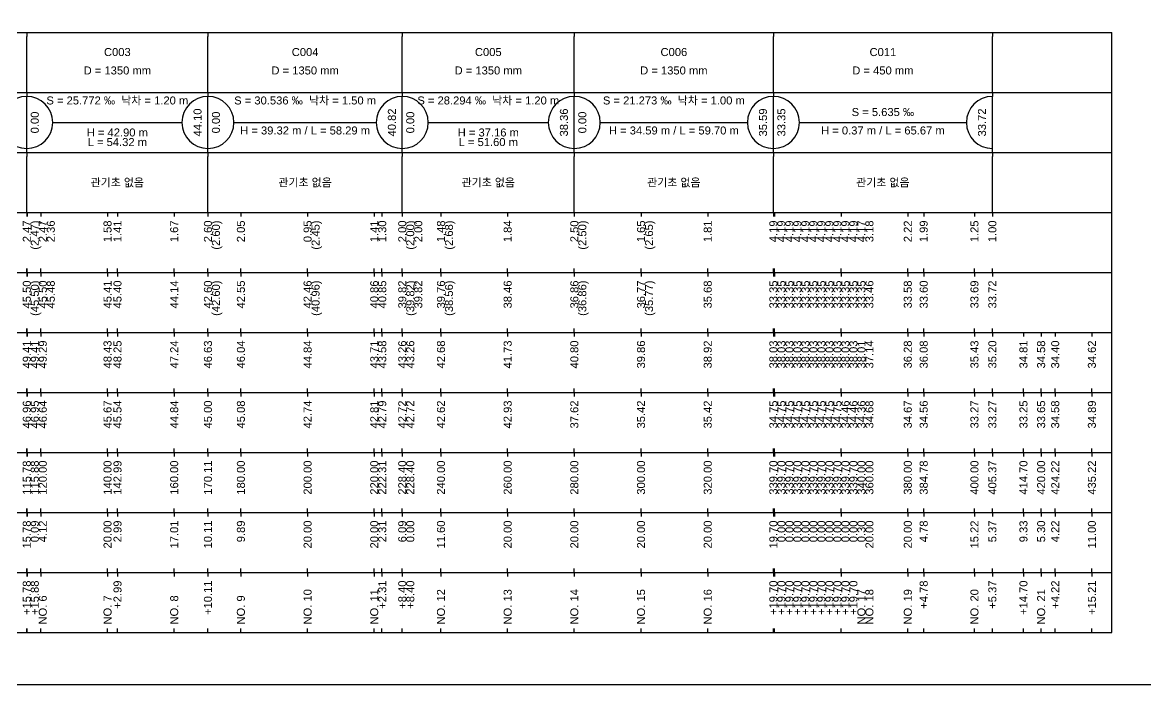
# Model space of a CAD drawing. Header units: millimetres. Extents: x -7351 to 135086, y 1419 to 5643.
# Drawn here: x 36290.8 to 36571.5, y 1419 to 1584.5 of the extents above; entities that cross this region are included whole.
import ezdxf
from ezdxf.enums import TextEntityAlignment as Align

# ---------------------------------------------------------------- set-up
doc = ezdxf.new("R2010")
doc.units = ezdxf.units.MM
for name, color, linetype in [('KZ_종단_도각', 7, 'Continuous'), ('KZ_종단_테이블문자', 7, 'Continuous'), ('KZ_종단_테이블선', 7, 'Continuous')]:
    doc.layers.add(name, color=color, linetype=linetype)
doc.styles.get("Standard").update_dxf_attribs({"font": 'arial.ttf'})

msp = doc.modelspace()

# ---------------------------------------------------------------- linework, layer by layer
at = {"layer": 'KZ_종단_도각'}
msp.add_lwpolyline([(36150.36, 1419.04), (36991.36, 1419.04), (36991.36, 2013.04), (36150.36, 2013.04)], close=True, dxfattribs=at)
at = {"layer": 'KZ_종단_테이블문자'}
for p, q in [((36291.84, 1582.04), (36291.84, 1581.04)), ((36291.84, 1582.04), (36291.84, 1581.04)), ((36291.84, 1568.04), (36291.84, 1581.04)), ((36291.84, 1568.04), (36291.84, 1581.04)), ((36337.12, 1582.04), (36337.12, 1581.04)), ((36337.12, 1582.04), (36337.12, 1581.04)), ((36337.12, 1568.04), (36337.12, 1581.04)), ((36337.12, 1568.04), (36337.12, 1581.04)), ((36385.69, 1582.04), (36385.69, 1581.04)), ((36385.69, 1582.04), (36385.69, 1581.04)), ((36385.69, 1568.04), (36385.69, 1581.04)), ((36385.69, 1568.04), (36385.69, 1581.04)), ((36428.69, 1582.04), (36428.69, 1581.04)), ((36428.69, 1582.04), (36428.69, 1581.04)), ((36428.69, 1568.04), (36428.69, 1581.04)), ((36428.69, 1568.04), (36428.69, 1581.04)), ((36478.44, 1582.04), (36478.44, 1581.04)), ((36478.44, 1582.04), (36478.44, 1581.04)), ((36478.44, 1568.04), (36478.44, 1581.04)), ((36478.44, 1568.04), (36478.44, 1581.04)), ((36533.17, 1582.04), (36533.17, 1581.04)), ((36533.17, 1568.04), (36533.17, 1581.04)), ((36291.84, 1567.04), (36291.84, 1568.04)), ((36291.84, 1567.04), (36291.84, 1568.04)), ((36291.84, 1567.04), (36291.84, 1566.04)), ((36291.84, 1567.04), (36291.84, 1566.04)), ((36337.12, 1567.04), (36337.12, 1568.04)), ((36337.12, 1567.04), (36337.12, 1568.04)), ((36337.12, 1567.04), (36337.12, 1566.04)), ((36337.12, 1567.04), (36337.12, 1566.04)), ((36385.69, 1567.04), (36385.69, 1568.04)), ((36385.69, 1567.04), (36385.69, 1568.04)), ((36385.69, 1567.04), (36385.69, 1566.04)), ((36385.69, 1567.04), (36385.69, 1566.04)), ((36428.69, 1567.04), (36428.69, 1568.04)), ((36428.69, 1567.04), (36428.69, 1568.04)), ((36428.69, 1567.04), (36428.69, 1566.04)), ((36428.69, 1567.04), (36428.69, 1566.04)), ((36478.44, 1567.04), (36478.44, 1568.04)), ((36478.44, 1567.04), (36478.44, 1568.04)), ((36478.44, 1567.04), (36478.44, 1566.04)), ((36478.44, 1567.04), (36478.44, 1566.04)), ((36533.17, 1567.04), (36533.17, 1568.04)), ((36533.17, 1567.04), (36533.17, 1566.04)), ((36291.84, 1553.04), (36291.84, 1566.04)), ((36291.84, 1553.04), (36291.84, 1566.04)), ((36337.12, 1553.04), (36337.12, 1566.04)), ((36337.12, 1553.04), (36337.12, 1566.04)), ((36385.69, 1553.04), (36385.69, 1566.04)), ((36385.69, 1553.04), (36385.69, 1566.04)), ((36428.69, 1553.04), (36428.69, 1566.04)), ((36428.69, 1553.04), (36428.69, 1566.04)), ((36478.44, 1553.04), (36478.44, 1566.04)), ((36478.44, 1553.04), (36478.44, 1566.04)), ((36533.17, 1553.04), (36533.17, 1566.04)), ((36298.26, 1559.54), (36330.7, 1559.54)), ((36343.53, 1559.54), (36379.28, 1559.54)), ((36392.11, 1559.54), (36422.28, 1559.54)), ((36435.11, 1559.54), (36472.03, 1559.54)), ((36484.86, 1559.54), (36526.75, 1559.54)), ((36291.84, 1552.04), (36291.84, 1553.04)), ((36291.84, 1552.04), (36291.84, 1553.04)), ((36337.12, 1552.04), (36337.12, 1553.04)), ((36337.12, 1552.04), (36337.12, 1553.04)), ((36385.69, 1552.04), (36385.69, 1553.04)), ((36385.69, 1552.04), (36385.69, 1553.04)), ((36428.69, 1552.04), (36428.69, 1553.04)), ((36428.69, 1552.04), (36428.69, 1553.04)), ((36478.44, 1552.04), (36478.44, 1553.04)), ((36478.44, 1552.04), (36478.44, 1553.04)), ((36533.17, 1552.04), (36533.17, 1553.04)), ((36291.84, 1552.04), (36291.84, 1551.04)), ((36291.84, 1552.04), (36291.84, 1551.04)), ((36291.84, 1538.04), (36291.84, 1551.04)), ((36291.84, 1538.04), (36291.84, 1551.04)), ((36337.12, 1552.04), (36337.12, 1551.04)), ((36337.12, 1552.04), (36337.12, 1551.04)), ((36337.12, 1538.04), (36337.12, 1551.04)), ((36337.12, 1538.04), (36337.12, 1551.04)), ((36385.69, 1552.04), (36385.69, 1551.04)), ((36385.69, 1552.04), (36385.69, 1551.04)), ((36385.69, 1538.04), (36385.69, 1551.04)), ((36385.69, 1538.04), (36385.69, 1551.04)), ((36428.69, 1552.04), (36428.69, 1551.04)), ((36428.69, 1552.04), (36428.69, 1551.04)), ((36428.69, 1538.04), (36428.69, 1551.04)), ((36428.69, 1538.04), (36428.69, 1551.04)), ((36478.44, 1552.04), (36478.44, 1551.04)), ((36478.44, 1552.04), (36478.44, 1551.04)), ((36478.44, 1538.04), (36478.44, 1551.04)), ((36478.44, 1538.04), (36478.44, 1551.04)), ((36533.17, 1552.04), (36533.17, 1551.04)), ((36533.17, 1538.04), (36533.17, 1551.04)), ((36291.84, 1537.04), (36291.84, 1538.04)), ((36291.84, 1537.04), (36291.84, 1538.04)), ((36337.12, 1537.04), (36337.12, 1538.04)), ((36337.12, 1537.04), (36337.12, 1538.04)), ((36385.69, 1537.04), (36385.69, 1538.04)), ((36385.69, 1537.04), (36385.69, 1538.04)), ((36428.69, 1537.04), (36428.69, 1538.04)), ((36428.69, 1537.04), (36428.69, 1538.04)), ((36478.44, 1537.04), (36478.44, 1538.04)), ((36478.44, 1537.04), (36478.44, 1538.04)), ((36533.17, 1537.04), (36533.17, 1538.04))]:
    msp.add_line(p, q, dxfattribs=at)
for centre, start, end in [((36291.84, 1559.54), 90, 270), ((36291.84, 1559.54), 270, 90), ((36337.12, 1559.54), 90, 270), ((36337.12, 1559.54), 270, 90), ((36385.69, 1559.54), 90, 270), ((36385.69, 1559.54), 270, 90), ((36428.69, 1559.54), 90, 270), ((36428.69, 1559.54), 270, 90), ((36478.44, 1559.54), 90, 270), ((36478.44, 1559.54), 270, 90), ((36533.17, 1559.54), 90, 270)]:
    msp.add_arc(centre, 6.5, start, end, dxfattribs=at)
at = {"layer": 'KZ_종단_테이블선'}
for p, q in [((36175.36, 1582.04), (36563.04, 1582.04)), ((36563.04, 1567.04), (36563.04, 1582.04)), ((36175.36, 1567.04), (36563.04, 1567.04)), ((36563.04, 1552.04), (36563.04, 1567.04)), ((36175.36, 1552.04), (36563.04, 1552.04)), ((36563.04, 1537.04), (36563.04, 1552.04)), ((36175.36, 1537.04), (36563.04, 1537.04)), ((36291.85, 1537.04), (36291.85, 1536.04)), ((36291.92, 1537.04), (36291.92, 1536.04)), ((36295.36, 1537.04), (36295.36, 1536.04)), ((36312.03, 1537.04), (36312.03, 1536.04)), ((36314.52, 1537.04), (36314.52, 1536.04)), ((36328.69, 1537.04), (36328.69, 1536.04)), ((36337.12, 1537.04), (36337.12, 1536.04)), ((36345.36, 1537.04), (36345.36, 1536.04)), ((36362.03, 1537.04), (36362.03, 1536.04)), ((36378.69, 1537.04), (36378.69, 1536.04)), ((36380.62, 1537.04), (36380.62, 1536.04)), ((36385.69, 1537.04), (36385.69, 1536.04)), ((36385.69, 1537.04), (36385.69, 1536.04)), ((36395.36, 1537.04), (36395.36, 1536.04)), ((36412.03, 1537.04), (36412.03, 1536.04)), ((36428.69, 1537.04), (36428.69, 1536.04)), ((36445.36, 1537.04), (36445.36, 1536.04)), ((36462.03, 1537.04), (36462.03, 1536.04)), ((36478.44, 1537.04), (36478.44, 1536.04)), ((36478.44, 1537.04), (36478.44, 1536.04)), ((36478.44, 1537.04), (36478.44, 1536.04)), ((36478.44, 1537.04), (36478.44, 1536.04)), ((36478.44, 1537.04), (36478.44, 1536.04)), ((36478.44, 1537.04), (36478.44, 1536.04)), ((36478.44, 1537.04), (36478.44, 1536.04)), ((36478.44, 1537.04), (36478.44, 1536.04)), ((36478.44, 1537.04), (36478.44, 1536.04)), ((36478.44, 1537.04), (36478.44, 1536.04)), ((36478.44, 1537.04), (36478.44, 1536.04)), ((36478.69, 1537.04), (36478.69, 1536.04)), ((36495.36, 1537.04), (36495.36, 1536.04)), ((36512.03, 1537.04), (36512.03, 1536.04)), ((36516.01, 1537.04), (36516.01, 1536.04)), ((36528.69, 1537.04), (36528.69, 1536.04)), ((36533.17, 1537.04), (36533.17, 1536.04)), ((36563.04, 1522.04), (36563.04, 1537.04)), ((36175.36, 1522.04), (36563.04, 1522.04)), ((36291.85, 1522.04), (36291.85, 1523.04)), ((36291.85, 1522.04), (36291.85, 1521.04)), ((36291.92, 1522.04), (36291.92, 1523.04)), ((36291.92, 1522.04), (36291.92, 1521.04)), ((36295.36, 1522.04), (36295.36, 1523.04)), ((36295.36, 1522.04), (36295.36, 1521.04)), ((36312.03, 1522.04), (36312.03, 1523.04)), ((36312.03, 1522.04), (36312.03, 1521.04)), ((36314.52, 1522.04), (36314.52, 1523.04)), ((36314.52, 1522.04), (36314.52, 1521.04)), ((36328.69, 1522.04), (36328.69, 1523.04)), ((36328.69, 1522.04), (36328.69, 1521.04)), ((36337.12, 1522.04), (36337.12, 1523.04)), ((36337.12, 1522.04), (36337.12, 1521.04)), ((36345.36, 1522.04), (36345.36, 1523.04)), ((36345.36, 1522.04), (36345.36, 1521.04)), ((36362.03, 1522.04), (36362.03, 1523.04)), ((36362.03, 1522.04), (36362.03, 1521.04)), ((36378.69, 1522.04), (36378.69, 1523.04)), ((36378.69, 1522.04), (36378.69, 1521.04)), ((36380.62, 1522.04), (36380.62, 1523.04)), ((36380.62, 1522.04), (36380.62, 1521.04)), ((36385.69, 1522.04), (36385.69, 1523.04)), ((36385.69, 1522.04), (36385.69, 1523.04)), ((36385.69, 1522.04), (36385.69, 1521.04)), ((36385.69, 1522.04), (36385.69, 1521.04)), ((36395.36, 1522.04), (36395.36, 1523.04)), ((36395.36, 1522.04), (36395.36, 1521.04)), ((36412.03, 1522.04), (36412.03, 1523.04)), ((36412.03, 1522.04), (36412.03, 1521.04)), ((36428.69, 1522.04), (36428.69, 1523.04)), ((36428.69, 1522.04), (36428.69, 1521.04)), ((36445.36, 1522.04), (36445.36, 1523.04)), ((36445.36, 1522.04), (36445.36, 1521.04)), ((36462.03, 1522.04), (36462.03, 1523.04)), ((36462.03, 1522.04), (36462.03, 1521.04)), ((36478.44, 1522.04), (36478.44, 1523.04)), ((36478.44, 1522.04), (36478.44, 1523.04)), ((36478.44, 1522.04), (36478.44, 1523.04)), ((36478.44, 1522.04), (36478.44, 1523.04)), ((36478.44, 1522.04), (36478.44, 1523.04)), ((36478.44, 1522.04), (36478.44, 1523.04)), ((36478.44, 1522.04), (36478.44, 1523.04)), ((36478.44, 1522.04), (36478.44, 1523.04)), ((36478.44, 1522.04), (36478.44, 1523.04)), ((36478.44, 1522.04), (36478.44, 1523.04)), ((36478.44, 1522.04), (36478.44, 1523.04)), ((36478.44, 1522.04), (36478.44, 1521.04)), ((36478.44, 1522.04), (36478.44, 1521.04)), ((36478.44, 1522.04), (36478.44, 1521.04)), ((36478.44, 1522.04), (36478.44, 1521.04)), ((36478.44, 1522.04), (36478.44, 1521.04)), ((36478.44, 1522.04), (36478.44, 1521.04)), ((36478.44, 1522.04), (36478.44, 1521.04)), ((36478.44, 1522.04), (36478.44, 1521.04)), ((36478.44, 1522.04), (36478.44, 1521.04)), ((36478.44, 1522.04), (36478.44, 1521.04)), ((36478.44, 1522.04), (36478.44, 1521.04)), ((36478.69, 1522.04), (36478.69, 1523.04)), ((36478.69, 1522.04), (36478.69, 1521.04)), ((36495.36, 1522.04), (36495.36, 1523.04)), ((36495.36, 1522.04), (36495.36, 1521.04)), ((36512.03, 1522.04), (36512.03, 1523.04)), ((36512.03, 1522.04), (36512.03, 1521.04)), ((36516.01, 1522.04), (36516.01, 1523.04)), ((36516.01, 1522.04), (36516.01, 1521.04)), ((36528.69, 1522.04), (36528.69, 1523.04)), ((36528.69, 1522.04), (36528.69, 1521.04)), ((36533.17, 1522.04), (36533.17, 1523.04)), ((36533.17, 1522.04), (36533.17, 1521.04)), ((36563.04, 1507.04), (36563.04, 1522.04)), ((36291.85, 1507.04), (36291.85, 1508.04)), ((36291.92, 1507.04), (36291.92, 1508.04)), ((36295.36, 1507.04), (36295.36, 1508.04)), ((36312.03, 1507.04), (36312.03, 1508.04)), ((36314.52, 1507.04), (36314.52, 1508.04)), ((36328.69, 1507.04), (36328.69, 1508.04)), ((36337.12, 1507.04), (36337.12, 1508.04)), ((36345.36, 1507.04), (36345.36, 1508.04)), ((36362.03, 1507.04), (36362.03, 1508.04)), ((36378.69, 1507.04), (36378.69, 1508.04)), ((36380.62, 1507.04), (36380.62, 1508.04)), ((36385.69, 1507.04), (36385.69, 1508.04)), ((36385.69, 1507.04), (36385.69, 1508.04)), ((36395.36, 1507.04), (36395.36, 1508.04)), ((36412.03, 1507.04), (36412.03, 1508.04)), ((36428.69, 1507.04), (36428.69, 1508.04)), ((36445.36, 1507.04), (36445.36, 1508.04)), ((36462.03, 1507.04), (36462.03, 1508.04)), ((36478.44, 1507.04), (36478.44, 1508.04)), ((36478.44, 1507.04), (36478.44, 1508.04)), ((36478.44, 1507.04), (36478.44, 1508.04)), ((36478.44, 1507.04), (36478.44, 1508.04)), ((36478.44, 1507.04), (36478.44, 1508.04)), ((36478.44, 1507.04), (36478.44, 1508.04)), ((36478.44, 1507.04), (36478.44, 1508.04)), ((36478.44, 1507.04), (36478.44, 1508.04)), ((36478.44, 1507.04), (36478.44, 1508.04)), ((36478.44, 1507.04), (36478.44, 1508.04)), ((36478.44, 1507.04), (36478.44, 1508.04)), ((36478.69, 1507.04), (36478.69, 1508.04)), ((36495.36, 1507.04), (36495.36, 1508.04)), ((36512.03, 1507.04), (36512.03, 1508.04)), ((36516.01, 1507.04), (36516.01, 1508.04)), ((36528.69, 1507.04), (36528.69, 1508.04)), ((36533.17, 1507.04), (36533.17, 1508.04)), ((36175.36, 1507.04), (36563.04, 1507.04)), ((36291.84, 1507.04), (36291.84, 1506.04)), ((36291.93, 1507.04), (36291.93, 1506.04)), ((36295.36, 1507.04), (36295.36, 1506.04)), ((36312.03, 1507.04), (36312.03, 1506.04)), ((36314.52, 1507.04), (36314.52, 1506.04)), ((36328.69, 1507.04), (36328.69, 1506.04)), ((36337.12, 1507.04), (36337.12, 1506.04)), ((36345.36, 1507.04), (36345.36, 1506.04)), ((36362.03, 1507.04), (36362.03, 1506.04)), ((36378.69, 1507.04), (36378.69, 1506.04)), ((36380.62, 1507.04), (36380.62, 1506.04)), ((36385.69, 1507.04), (36385.69, 1506.04)), ((36385.69, 1507.04), (36385.69, 1506.04)), ((36395.36, 1507.04), (36395.36, 1506.04)), ((36412.03, 1507.04), (36412.03, 1506.04)), ((36428.69, 1507.04), (36428.69, 1506.04)), ((36445.36, 1507.04), (36445.36, 1506.04)), ((36462.03, 1507.04), (36462.03, 1506.04)), ((36478.44, 1507.04), (36478.44, 1506.04)), ((36478.44, 1507.04), (36478.44, 1506.04)), ((36478.44, 1507.04), (36478.44, 1506.04)), ((36478.44, 1507.04), (36478.44, 1506.04)), ((36478.44, 1507.04), (36478.44, 1506.04)), ((36478.44, 1507.04), (36478.44, 1506.04)), ((36478.44, 1507.04), (36478.44, 1506.04)), ((36478.44, 1507.04), (36478.44, 1506.04)), ((36478.44, 1507.04), (36478.44, 1506.04)), ((36478.44, 1507.04), (36478.44, 1506.04)), ((36478.44, 1507.04), (36478.44, 1506.04)), ((36478.69, 1507.04), (36478.69, 1506.04)), ((36495.36, 1507.04), (36495.36, 1506.04)), ((36512.03, 1507.04), (36512.03, 1506.04)), ((36516.01, 1507.04), (36516.01, 1506.04)), ((36528.69, 1507.04), (36528.69, 1506.04)), ((36533.17, 1507.04), (36533.17, 1506.04)), ((36540.94, 1507.04), (36540.94, 1506.04)), ((36545.36, 1507.04), (36545.36, 1506.04)), ((36548.88, 1507.04), (36548.88, 1506.04)), ((36558.04, 1507.04), (36558.04, 1506.04)), ((36563.04, 1492.04), (36563.04, 1507.04)), ((36175.36, 1492.04), (36563.04, 1492.04)), ((36291.84, 1492.04), (36291.84, 1493.04)), ((36291.84, 1492.04), (36291.84, 1491.04)), ((36291.93, 1492.04), (36291.93, 1493.04)), ((36291.93, 1492.04), (36291.93, 1491.04)), ((36295.36, 1492.04), (36295.36, 1493.04)), ((36295.36, 1492.04), (36295.36, 1491.04)), ((36312.03, 1492.04), (36312.03, 1493.04)), ((36312.03, 1492.04), (36312.03, 1491.04)), ((36314.52, 1492.04), (36314.52, 1493.04)), ((36314.52, 1492.04), (36314.52, 1491.04)), ((36328.69, 1492.04), (36328.69, 1493.04)), ((36328.69, 1492.04), (36328.69, 1491.04)), ((36337.12, 1492.04), (36337.12, 1493.04)), ((36337.12, 1492.04), (36337.12, 1491.04)), ((36345.36, 1492.04), (36345.36, 1493.04)), ((36345.36, 1492.04), (36345.36, 1491.04)), ((36362.03, 1492.04), (36362.03, 1493.04)), ((36362.03, 1492.04), (36362.03, 1491.04)), ((36378.69, 1492.04), (36378.69, 1493.04)), ((36378.69, 1492.04), (36378.69, 1491.04)), ((36380.62, 1492.04), (36380.62, 1493.04)), ((36380.62, 1492.04), (36380.62, 1491.04)), ((36385.69, 1492.04), (36385.69, 1493.04)), ((36385.69, 1492.04), (36385.69, 1493.04)), ((36385.69, 1492.04), (36385.69, 1491.04)), ((36385.69, 1492.04), (36385.69, 1491.04)), ((36395.36, 1492.04), (36395.36, 1493.04)), ((36395.36, 1492.04), (36395.36, 1491.04)), ((36412.03, 1492.04), (36412.03, 1493.04)), ((36412.03, 1492.04), (36412.03, 1491.04)), ((36428.69, 1492.04), (36428.69, 1493.04)), ((36428.69, 1492.04), (36428.69, 1491.04)), ((36445.36, 1492.04), (36445.36, 1493.04)), ((36445.36, 1492.04), (36445.36, 1491.04)), ((36462.03, 1492.04), (36462.03, 1493.04)), ((36462.03, 1492.04), (36462.03, 1491.04)), ((36478.44, 1492.04), (36478.44, 1493.04)), ((36478.44, 1492.04), (36478.44, 1493.04)), ((36478.44, 1492.04), (36478.44, 1493.04)), ((36478.44, 1492.04), (36478.44, 1493.04)), ((36478.44, 1492.04), (36478.44, 1493.04)), ((36478.44, 1492.04), (36478.44, 1493.04)), ((36478.44, 1492.04), (36478.44, 1493.04)), ((36478.44, 1492.04), (36478.44, 1493.04)), ((36478.44, 1492.04), (36478.44, 1493.04)), ((36478.44, 1492.04), (36478.44, 1493.04)), ((36478.44, 1492.04), (36478.44, 1493.04)), ((36478.44, 1492.04), (36478.44, 1491.04)), ((36478.44, 1492.04), (36478.44, 1491.04)), ((36478.44, 1492.04), (36478.44, 1491.04)), ((36478.44, 1492.04), (36478.44, 1491.04)), ((36478.44, 1492.04), (36478.44, 1491.04)), ((36478.44, 1492.04), (36478.44, 1491.04)), ((36478.44, 1492.04), (36478.44, 1491.04)), ((36478.44, 1492.04), (36478.44, 1491.04)), ((36478.44, 1492.04), (36478.44, 1491.04)), ((36478.44, 1492.04), (36478.44, 1491.04)), ((36478.44, 1492.04), (36478.44, 1491.04)), ((36478.69, 1492.04), (36478.69, 1493.04)), ((36478.69, 1492.04), (36478.69, 1491.04)), ((36495.36, 1492.04), (36495.36, 1493.04)), ((36495.36, 1492.04), (36495.36, 1491.04)), ((36512.03, 1492.04), (36512.03, 1493.04)), ((36512.03, 1492.04), (36512.03, 1491.04)), ((36516.01, 1492.04), (36516.01, 1493.04)), ((36516.01, 1492.04), (36516.01, 1491.04)), ((36528.69, 1492.04), (36528.69, 1493.04)), ((36528.69, 1492.04), (36528.69, 1491.04)), ((36533.17, 1492.04), (36533.17, 1493.04)), ((36533.17, 1492.04), (36533.17, 1491.04)), ((36540.94, 1492.04), (36540.94, 1493.04)), ((36540.94, 1492.04), (36540.94, 1491.04)), ((36545.36, 1492.04), (36545.36, 1493.04)), ((36545.36, 1492.04), (36545.36, 1491.04)), ((36548.88, 1492.04), (36548.88, 1493.04)), ((36548.88, 1492.04), (36548.88, 1491.04)), ((36558.04, 1492.04), (36558.04, 1493.04)), ((36558.04, 1492.04), (36558.04, 1491.04)), ((36563.04, 1477.04), (36563.04, 1492.04)), ((36175.36, 1477.04), (36563.04, 1477.04)), ((36291.84, 1477.04), (36291.84, 1478.04)), ((36291.84, 1477.04), (36291.84, 1476.04)), ((36291.93, 1477.04), (36291.93, 1478.04)), ((36291.93, 1477.04), (36291.93, 1476.04)), ((36295.36, 1477.04), (36295.36, 1478.04)), ((36295.36, 1477.04), (36295.36, 1476.04)), ((36312.03, 1477.04), (36312.03, 1478.04)), ((36312.03, 1477.04), (36312.03, 1476.04)), ((36314.52, 1477.04), (36314.52, 1478.04)), ((36314.52, 1477.04), (36314.52, 1476.04)), ((36328.69, 1477.04), (36328.69, 1478.04)), ((36328.69, 1477.04), (36328.69, 1476.04)), ((36337.12, 1477.04), (36337.12, 1478.04)), ((36337.12, 1477.04), (36337.12, 1476.04)), ((36345.36, 1477.04), (36345.36, 1478.04)), ((36345.36, 1477.04), (36345.36, 1476.04)), ((36362.03, 1477.04), (36362.03, 1478.04)), ((36362.03, 1477.04), (36362.03, 1476.04)), ((36378.69, 1477.04), (36378.69, 1478.04)), ((36378.69, 1477.04), (36378.69, 1476.04)), ((36380.62, 1477.04), (36380.62, 1478.04)), ((36380.62, 1477.04), (36380.62, 1476.04)), ((36385.69, 1477.04), (36385.69, 1478.04)), ((36385.69, 1477.04), (36385.69, 1478.04)), ((36385.69, 1477.04), (36385.69, 1476.04)), ((36385.69, 1477.04), (36385.69, 1476.04)), ((36395.36, 1477.04), (36395.36, 1478.04)), ((36395.36, 1477.04), (36395.36, 1476.04)), ((36412.03, 1477.04), (36412.03, 1478.04)), ((36412.03, 1477.04), (36412.03, 1476.04)), ((36428.69, 1477.04), (36428.69, 1478.04)), ((36428.69, 1477.04), (36428.69, 1476.04)), ((36445.36, 1477.04), (36445.36, 1478.04)), ((36445.36, 1477.04), (36445.36, 1476.04)), ((36462.03, 1477.04), (36462.03, 1478.04)), ((36462.03, 1477.04), (36462.03, 1476.04)), ((36478.44, 1477.04), (36478.44, 1478.04)), ((36478.44, 1477.04), (36478.44, 1478.04)), ((36478.44, 1477.04), (36478.44, 1478.04)), ((36478.44, 1477.04), (36478.44, 1478.04)), ((36478.44, 1477.04), (36478.44, 1478.04)), ((36478.44, 1477.04), (36478.44, 1478.04)), ((36478.44, 1477.04), (36478.44, 1478.04)), ((36478.44, 1477.04), (36478.44, 1478.04)), ((36478.44, 1477.04), (36478.44, 1478.04)), ((36478.44, 1477.04), (36478.44, 1478.04)), ((36478.44, 1477.04), (36478.44, 1478.04)), ((36478.44, 1477.04), (36478.44, 1476.04)), ((36478.44, 1477.04), (36478.44, 1476.04)), ((36478.44, 1477.04), (36478.44, 1476.04)), ((36478.44, 1477.04), (36478.44, 1476.04)), ((36478.44, 1477.04), (36478.44, 1476.04)), ((36478.44, 1477.04), (36478.44, 1476.04)), ((36478.44, 1477.04), (36478.44, 1476.04)), ((36478.44, 1477.04), (36478.44, 1476.04)), ((36478.44, 1477.04), (36478.44, 1476.04)), ((36478.44, 1477.04), (36478.44, 1476.04)), ((36478.44, 1477.04), (36478.44, 1476.04)), ((36478.69, 1477.04), (36478.69, 1478.04)), ((36478.69, 1477.04), (36478.69, 1476.04)), ((36495.36, 1477.04), (36495.36, 1478.04)), ((36495.36, 1477.04), (36495.36, 1476.04)), ((36512.03, 1477.04), (36512.03, 1478.04)), ((36512.03, 1477.04), (36512.03, 1476.04)), ((36516.01, 1477.04), (36516.01, 1478.04)), ((36516.01, 1477.04), (36516.01, 1476.04)), ((36528.69, 1477.04), (36528.69, 1478.04)), ((36528.69, 1477.04), (36528.69, 1476.04)), ((36533.17, 1477.04), (36533.17, 1478.04)), ((36533.17, 1477.04), (36533.17, 1476.04)), ((36540.94, 1477.04), (36540.94, 1478.04)), ((36540.94, 1477.04), (36540.94, 1476.04)), ((36545.36, 1477.04), (36545.36, 1478.04)), ((36545.36, 1477.04), (36545.36, 1476.04)), ((36548.88, 1477.04), (36548.88, 1478.04)), ((36548.88, 1477.04), (36548.88, 1476.04)), ((36558.04, 1477.04), (36558.04, 1478.04)), ((36558.04, 1477.04), (36558.04, 1476.04)), ((36563.04, 1462.04), (36563.04, 1477.04)), ((36291.84, 1462.04), (36291.84, 1463.04)), ((36291.93, 1462.04), (36291.93, 1463.04)), ((36295.36, 1462.04), (36295.36, 1463.04)), ((36312.03, 1462.04), (36312.03, 1463.04)), ((36314.52, 1462.04), (36314.52, 1463.04)), ((36328.69, 1462.04), (36328.69, 1463.04)), ((36337.12, 1462.04), (36337.12, 1463.04)), ((36345.36, 1462.04), (36345.36, 1463.04)), ((36362.03, 1462.04), (36362.03, 1463.04)), ((36378.69, 1462.04), (36378.69, 1463.04)), ((36380.62, 1462.04), (36380.62, 1463.04)), ((36385.69, 1462.04), (36385.69, 1463.04)), ((36385.69, 1462.04), (36385.69, 1463.04)), ((36395.36, 1462.04), (36395.36, 1463.04)), ((36412.03, 1462.04), (36412.03, 1463.04)), ((36428.69, 1462.04), (36428.69, 1463.04)), ((36445.36, 1462.04), (36445.36, 1463.04)), ((36462.03, 1462.04), (36462.03, 1463.04)), ((36478.44, 1462.04), (36478.44, 1463.04)), ((36478.44, 1462.04), (36478.44, 1463.04)), ((36478.44, 1462.04), (36478.44, 1463.04)), ((36478.44, 1462.04), (36478.44, 1463.04)), ((36478.44, 1462.04), (36478.44, 1463.04)), ((36478.44, 1462.04), (36478.44, 1463.04)), ((36478.44, 1462.04), (36478.44, 1463.04)), ((36478.44, 1462.04), (36478.44, 1463.04)), ((36478.44, 1462.04), (36478.44, 1463.04)), ((36478.44, 1462.04), (36478.44, 1463.04)), ((36478.44, 1462.04), (36478.44, 1463.04)), ((36478.69, 1462.04), (36478.69, 1463.04)), ((36495.36, 1462.04), (36495.36, 1463.04)), ((36512.03, 1462.04), (36512.03, 1463.04)), ((36516.01, 1462.04), (36516.01, 1463.04)), ((36528.69, 1462.04), (36528.69, 1463.04)), ((36533.17, 1462.04), (36533.17, 1463.04)), ((36540.94, 1462.04), (36540.94, 1463.04)), ((36545.36, 1462.04), (36545.36, 1463.04)), ((36548.88, 1462.04), (36548.88, 1463.04)), ((36558.04, 1462.04), (36558.04, 1463.04)), ((36175.36, 1462.04), (36563.04, 1462.04)), ((36291.84, 1462.04), (36291.84, 1461.04)), ((36291.93, 1462.04), (36291.93, 1461.04)), ((36295.36, 1462.04), (36295.36, 1461.04)), ((36312.03, 1462.04), (36312.03, 1461.04)), ((36314.52, 1462.04), (36314.52, 1461.04)), ((36328.69, 1462.04), (36328.69, 1461.04)), ((36337.12, 1462.04), (36337.12, 1461.04)), ((36345.36, 1462.04), (36345.36, 1461.04)), ((36362.03, 1462.04), (36362.03, 1461.04)), ((36378.69, 1462.04), (36378.69, 1461.04)), ((36380.62, 1462.04), (36380.62, 1461.04)), ((36385.69, 1462.04), (36385.69, 1461.04)), ((36385.69, 1462.04), (36385.69, 1461.04)), ((36395.36, 1462.04), (36395.36, 1461.04)), ((36412.03, 1462.04), (36412.03, 1461.04)), ((36428.69, 1462.04), (36428.69, 1461.04)), ((36445.36, 1462.04), (36445.36, 1461.04)), ((36462.03, 1462.04), (36462.03, 1461.04)), ((36478.44, 1462.04), (36478.44, 1461.04)), ((36478.44, 1462.04), (36478.44, 1461.04)), ((36478.44, 1462.04), (36478.44, 1461.04)), ((36478.44, 1462.04), (36478.44, 1461.04)), ((36478.44, 1462.04), (36478.44, 1461.04)), ((36478.44, 1462.04), (36478.44, 1461.04)), ((36478.44, 1462.04), (36478.44, 1461.04)), ((36478.44, 1462.04), (36478.44, 1461.04)), ((36478.44, 1462.04), (36478.44, 1461.04)), ((36478.44, 1462.04), (36478.44, 1461.04)), ((36478.44, 1462.04), (36478.44, 1461.04)), ((36478.69, 1462.04), (36478.69, 1461.04)), ((36495.36, 1462.04), (36495.36, 1461.04)), ((36512.03, 1462.04), (36512.03, 1461.04)), ((36516.01, 1462.04), (36516.01, 1461.04)), ((36528.69, 1462.04), (36528.69, 1461.04)), ((36533.17, 1462.04), (36533.17, 1461.04)), ((36540.94, 1462.04), (36540.94, 1461.04)), ((36545.36, 1462.04), (36545.36, 1461.04)), ((36548.88, 1462.04), (36548.88, 1461.04)), ((36558.04, 1462.04), (36558.04, 1461.04)), ((36563.04, 1447.04), (36563.04, 1462.04)), ((36175.36, 1447.04), (36563.04, 1447.04)), ((36291.84, 1447.04), (36291.84, 1448.04)), ((36291.84, 1447.04), (36291.84, 1446.04)), ((36291.93, 1447.04), (36291.93, 1448.04)), ((36291.93, 1447.04), (36291.93, 1446.04)), ((36295.36, 1447.04), (36295.36, 1448.04)), ((36295.36, 1447.04), (36295.36, 1446.04)), ((36312.03, 1447.04), (36312.03, 1448.04)), ((36312.03, 1447.04), (36312.03, 1446.04)), ((36314.52, 1447.04), (36314.52, 1448.04)), ((36314.52, 1447.04), (36314.52, 1446.04)), ((36328.69, 1447.04), (36328.69, 1448.04)), ((36328.69, 1447.04), (36328.69, 1446.04)), ((36337.12, 1447.04), (36337.12, 1448.04)), ((36337.12, 1447.04), (36337.12, 1446.04)), ((36345.36, 1447.04), (36345.36, 1448.04)), ((36345.36, 1447.04), (36345.36, 1446.04)), ((36362.03, 1447.04), (36362.03, 1448.04)), ((36362.03, 1447.04), (36362.03, 1446.04)), ((36378.69, 1447.04), (36378.69, 1448.04)), ((36378.69, 1447.04), (36378.69, 1446.04)), ((36380.62, 1447.04), (36380.62, 1448.04)), ((36380.62, 1447.04), (36380.62, 1446.04)), ((36385.69, 1447.04), (36385.69, 1448.04)), ((36385.69, 1447.04), (36385.69, 1448.04)), ((36385.69, 1447.04), (36385.69, 1446.04)), ((36385.69, 1447.04), (36385.69, 1446.04)), ((36395.36, 1447.04), (36395.36, 1448.04)), ((36395.36, 1447.04), (36395.36, 1446.04)), ((36412.03, 1447.04), (36412.03, 1448.04)), ((36412.03, 1447.04), (36412.03, 1446.04)), ((36428.69, 1447.04), (36428.69, 1448.04)), ((36428.69, 1447.04), (36428.69, 1446.04)), ((36445.36, 1447.04), (36445.36, 1448.04)), ((36445.36, 1447.04), (36445.36, 1446.04)), ((36462.03, 1447.04), (36462.03, 1448.04)), ((36462.03, 1447.04), (36462.03, 1446.04)), ((36478.44, 1447.04), (36478.44, 1448.04)), ((36478.44, 1447.04), (36478.44, 1448.04)), ((36478.44, 1447.04), (36478.44, 1448.04)), ((36478.44, 1447.04), (36478.44, 1448.04)), ((36478.44, 1447.04), (36478.44, 1448.04)), ((36478.44, 1447.04), (36478.44, 1448.04)), ((36478.44, 1447.04), (36478.44, 1448.04)), ((36478.44, 1447.04), (36478.44, 1448.04)), ((36478.44, 1447.04), (36478.44, 1448.04)), ((36478.44, 1447.04), (36478.44, 1448.04)), ((36478.44, 1447.04), (36478.44, 1448.04)), ((36478.44, 1447.04), (36478.44, 1446.04)), ((36478.44, 1447.04), (36478.44, 1446.04)), ((36478.44, 1447.04), (36478.44, 1446.04)), ((36478.44, 1447.04), (36478.44, 1446.04)), ((36478.44, 1447.04), (36478.44, 1446.04)), ((36478.44, 1447.04), (36478.44, 1446.04)), ((36478.44, 1447.04), (36478.44, 1446.04)), ((36478.44, 1447.04), (36478.44, 1446.04)), ((36478.44, 1447.04), (36478.44, 1446.04)), ((36478.44, 1447.04), (36478.44, 1446.04)), ((36478.44, 1447.04), (36478.44, 1446.04)), ((36478.69, 1447.04), (36478.69, 1448.04)), ((36478.69, 1447.04), (36478.69, 1446.04)), ((36495.36, 1447.04), (36495.36, 1448.04)), ((36495.36, 1447.04), (36495.36, 1446.04)), ((36512.03, 1447.04), (36512.03, 1448.04)), ((36512.03, 1447.04), (36512.03, 1446.04)), ((36516.01, 1447.04), (36516.01, 1448.04)), ((36516.01, 1447.04), (36516.01, 1446.04)), ((36528.69, 1447.04), (36528.69, 1448.04)), ((36528.69, 1447.04), (36528.69, 1446.04)), ((36533.17, 1447.04), (36533.17, 1448.04)), ((36533.17, 1447.04), (36533.17, 1446.04)), ((36540.94, 1447.04), (36540.94, 1448.04)), ((36540.94, 1447.04), (36540.94, 1446.04)), ((36545.36, 1447.04), (36545.36, 1448.04)), ((36545.36, 1447.04), (36545.36, 1446.04)), ((36548.88, 1447.04), (36548.88, 1448.04)), ((36548.88, 1447.04), (36548.88, 1446.04)), ((36558.04, 1447.04), (36558.04, 1448.04)), ((36558.04, 1447.04), (36558.04, 1446.04)), ((36563.04, 1432.04), (36563.04, 1447.04)), ((36175.36, 1432.04), (36563.04, 1432.04)), ((36291.84, 1432.04), (36291.84, 1433.04)), ((36291.93, 1432.04), (36291.93, 1433.04)), ((36295.36, 1432.04), (36295.36, 1433.04)), ((36312.03, 1432.04), (36312.03, 1433.04)), ((36314.52, 1432.04), (36314.52, 1433.04)), ((36328.69, 1432.04), (36328.69, 1433.04)), ((36337.12, 1432.04), (36337.12, 1433.04)), ((36345.36, 1432.04), (36345.36, 1433.04)), ((36362.03, 1432.04), (36362.03, 1433.04)), ((36378.69, 1432.04), (36378.69, 1433.04)), ((36380.62, 1432.04), (36380.62, 1433.04)), ((36385.69, 1432.04), (36385.69, 1433.04)), ((36385.69, 1432.04), (36385.69, 1433.04)), ((36395.36, 1432.04), (36395.36, 1433.04)), ((36412.03, 1432.04), (36412.03, 1433.04)), ((36428.69, 1432.04), (36428.69, 1433.04)), ((36445.36, 1432.04), (36445.36, 1433.04)), ((36462.03, 1432.04), (36462.03, 1433.04)), ((36478.44, 1432.04), (36478.44, 1433.04)), ((36478.44, 1432.04), (36478.44, 1433.04)), ((36478.44, 1432.04), (36478.44, 1433.04)), ((36478.44, 1432.04), (36478.44, 1433.04)), ((36478.44, 1432.04), (36478.44, 1433.04)), ((36478.44, 1432.04), (36478.44, 1433.04)), ((36478.44, 1432.04), (36478.44, 1433.04)), ((36478.44, 1432.04), (36478.44, 1433.04)), ((36478.44, 1432.04), (36478.44, 1433.04)), ((36478.44, 1432.04), (36478.44, 1433.04)), ((36478.44, 1432.04), (36478.44, 1433.04)), ((36478.69, 1432.04), (36478.69, 1433.04)), ((36495.36, 1432.04), (36495.36, 1433.04)), ((36512.03, 1432.04), (36512.03, 1433.04)), ((36516.01, 1432.04), (36516.01, 1433.04)), ((36528.69, 1432.04), (36528.69, 1433.04)), ((36533.17, 1432.04), (36533.17, 1433.04)), ((36540.94, 1432.04), (36540.94, 1433.04)), ((36545.36, 1432.04), (36545.36, 1433.04)), ((36548.88, 1432.04), (36548.88, 1433.04)), ((36558.04, 1432.04), (36558.04, 1433.04))]:
    msp.add_line(p, q, dxfattribs=at)

# ---------------------------------------------------------------- texts
at = {"layer": 'KZ_종단_테이블문자'}
for s, p in [('C003', (36314.48, 1575.54)), ('C004', (36361.41, 1575.54)), ('C005', (36407.19, 1575.54)), ('C006', (36453.57, 1575.54)), ('C011', (36505.81, 1575.54)), ('S = 5.635 ‰', (36505.81, 1560.54)), ('H = 42.90 m', (36314.48, 1555.44)), ('H = 37.16 m', (36407.19, 1555.44)), ('L = 54.32 m', (36314.48, 1553.04)), ('L = 51.60 m', (36407.19, 1553.04))]:
    msp.add_text(s, height=2, dxfattribs=at).set_placement(p, align=Align.BOTTOM_CENTER)
for s, p in [('D = 1350 mm', (36314.48, 1573.54)), ('D = 1350 mm', (36361.41, 1573.54)), ('D = 1350 mm', (36407.19, 1573.54)), ('D = 1350 mm', (36453.57, 1573.54)), ('D = 450 mm', (36505.81, 1573.54)), ('S = 25.772 ‰  낙차 = 1.20 m', (36314.48, 1566.04)), ('S = 30.536 ‰  낙차 = 1.50 m', (36361.41, 1566.04)), ('S = 28.294 ‰  낙차 = 1.20 m', (36407.19, 1566.04)), ('S = 21.273 ‰  낙차 = 1.00 m', (36453.57, 1566.04)), ('H = 39.32 m / L = 58.29 m', (36361.41, 1558.54)), ('H = 34.59 m / L = 59.70 m', (36453.57, 1558.54)), ('H = 0.37 m / L = 65.67 m', (36505.81, 1558.54))]:
    msp.add_text(s, height=2, dxfattribs=at).set_placement(p, align=Align.TOP_CENTER)
for s, p in [('0.00', (36292.84, 1559.54)), ('0.00', (36338.12, 1559.54)), ('0.00', (36386.69, 1559.54)), ('0.00', (36429.69, 1559.54)), ('33.35', (36479.44, 1559.54))]:
    msp.add_text(s, height=2, rotation=90, dxfattribs=at).set_placement(p, align=Align.TOP_CENTER)
for s, p in [('44.10', (36336.12, 1559.54)), ('40.82', (36384.69, 1559.54)), ('38.36', (36427.69, 1559.54)), ('35.59', (36477.44, 1559.54)), ('33.72', (36532.17, 1559.54))]:
    msp.add_text(s, height=2, rotation=90, dxfattribs=at).set_placement(p, align=Align.BOTTOM_CENTER)
for p in [(36314.48, 1544.54), (36361.41, 1544.54), (36407.19, 1544.54), (36453.57, 1544.54), (36505.81, 1544.54)]:
    msp.add_text('관기초 없음', height=2, dxfattribs=at).set_placement(p, align=Align.MIDDLE_CENTER)
for s, p in [('2.47', (36291.85, 1535.04)), ('(2.47)', (36293.85, 1535.04)), ('2.47', (36295.85, 1535.04)), ('2.36', (36297.85, 1535.04)), ('1.58', (36312.03, 1535.04)), ('1.41', (36314.52, 1535.04)), ('1.67', (36328.69, 1535.04)), ('2.60', (36337.12, 1535.04)), ('(2.60)', (36339.12, 1535.04)), ('2.05', (36345.36, 1535.04)), ('0.95', (36362.03, 1535.04)), ('(2.45)', (36364.03, 1535.04)), ('1.41', (36378.69, 1535.04)), ('1.30', (36380.69, 1535.04)), ('2.00', (36385.69, 1535.04)), ('(2.00)', (36387.69, 1535.04)), ('2.00', (36389.69, 1535.04)), ('1.48', (36395.36, 1535.04)), ('(2.68)', (36397.36, 1535.04)), ('1.84', (36412.03, 1535.04)), ('2.50', (36428.69, 1535.04)), ('(2.50)', (36430.69, 1535.04)), ('1.65', (36445.36, 1535.04)), ('(2.65)', (36447.36, 1535.04)), ('1.81', (36462.03, 1535.04)), ('4.19', (36478.44, 1535.04)), ('4.19', (36480.44, 1535.04)), ('4.19', (36482.44, 1535.04)), ('4.19', (36484.44, 1535.04)), ('4.19', (36486.44, 1535.04)), ('4.19', (36488.44, 1535.04)), ('4.19', (36490.44, 1535.04)), ('4.19', (36492.44, 1535.04)), ('4.19', (36494.44, 1535.04)), ('4.19', (36496.44, 1535.04)), ('4.19', (36498.44, 1535.04)), ('4.17', (36500.44, 1535.04)), ('3.18', (36502.44, 1535.04)), ('2.22', (36512.03, 1535.04)), ('1.99', (36516.01, 1535.04)), ('1.25', (36528.69, 1535.04)), ('1.00', (36533.17, 1535.04)), ('45.50', (36291.85, 1520.04)), ('(45.50)', (36293.85, 1520.04)), ('45.50', (36295.85, 1520.04)), ('45.48', (36297.85, 1520.04)), ('45.41', (36312.03, 1520.04)), ('45.40', (36314.52, 1520.04)), ('44.14', (36328.69, 1520.04)), ('42.60', (36337.12, 1520.04)), ('(42.60)', (36339.12, 1520.04)), ('42.55', (36345.36, 1520.04)), ('42.46', (36362.03, 1520.04)), ('(40.96)', (36364.03, 1520.04)), ('40.86', (36378.69, 1520.04)), ('40.85', (36380.69, 1520.04)), ('39.82', (36385.69, 1520.04)), ('(39.82)', (36387.69, 1520.04)), ('39.82', (36389.69, 1520.04)), ('39.76', (36395.36, 1520.04)), ('(38.56)', (36397.36, 1520.04)), ('38.46', (36412.03, 1520.04)), ('36.86', (36428.69, 1520.04)), ('(36.86)', (36430.69, 1520.04)), ('36.77', (36445.36, 1520.04)), ('(35.77)', (36447.36, 1520.04)), ('35.68', (36462.03, 1520.04)), ('33.35', (36478.44, 1520.04)), ('33.35', (36480.44, 1520.04)), ('33.35', (36482.44, 1520.04)), ('33.35', (36484.44, 1520.04)), ('33.35', (36486.44, 1520.04)), ('33.35', (36488.44, 1520.04)), ('33.35', (36490.44, 1520.04)), ('33.35', (36492.44, 1520.04)), ('33.35', (36494.44, 1520.04)), ('33.35', (36496.44, 1520.04)), ('33.35', (36498.44, 1520.04)), ('33.35', (36500.44, 1520.04)), ('33.46', (36502.44, 1520.04)), ('33.58', (36512.03, 1520.04)), ('33.60', (36516.01, 1520.04)), ('33.69', (36528.69, 1520.04)), ('33.72', (36533.17, 1520.04)), ('49.41', (36291.84, 1505.04)), ('49.41', (36293.84, 1505.04)), ('49.29', (36295.84, 1505.04)), ('48.43', (36312.03, 1505.04)), ('48.25', (36314.52, 1505.04)), ('47.24', (36328.69, 1505.04)), ('46.63', (36337.12, 1505.04)), ('46.04', (36345.36, 1505.04)), ('44.84', (36362.03, 1505.04)), ('43.71', (36378.69, 1505.04)), ('43.58', (36380.69, 1505.04)), ('43.26', (36385.69, 1505.04)), ('43.26', (36387.69, 1505.04)), ('42.68', (36395.36, 1505.04)), ('41.73', (36412.03, 1505.04)), ('40.80', (36428.69, 1505.04)), ('39.86', (36445.36, 1505.04)), ('38.92', (36462.03, 1505.04)), ('38.03', (36478.44, 1505.04)), ('38.03', (36480.44, 1505.04)), ('38.03', (36482.44, 1505.04)), ('38.03', (36484.44, 1505.04)), ('38.03', (36486.44, 1505.04)), ('38.03', (36488.44, 1505.04)), ('38.03', (36490.44, 1505.04)), ('38.03', (36492.44, 1505.04)), ('38.03', (36494.44, 1505.04)), ('38.03', (36496.44, 1505.04)), ('38.03', (36498.44, 1505.04)), ('38.01', (36500.44, 1505.04)), ('37.14', (36502.44, 1505.04)), ('36.28', (36512.03, 1505.04)), ('36.08', (36516.01, 1505.04)), ('35.43', (36528.69, 1505.04)), ('35.20', (36533.17, 1505.04)), ('34.81', (36540.94, 1505.04)), ('34.58', (36545.36, 1505.04)), ('34.40', (36548.88, 1505.04)), ('34.62', (36558.04, 1505.04)), ('46.96', (36291.84, 1490.04)), ('46.95', (36293.84, 1490.04)), ('46.64', (36295.84, 1490.04)), ('45.67', (36312.03, 1490.04)), ('45.54', (36314.52, 1490.04)), ('44.84', (36328.69, 1490.04)), ('45.00', (36337.12, 1490.04)), ('45.08', (36345.36, 1490.04)), ('42.74', (36362.03, 1490.04)), ('42.81', (36378.69, 1490.04)), ('42.79', (36380.69, 1490.04)), ('42.72', (36385.69, 1490.04)), ('42.72', (36387.69, 1490.04)), ('42.62', (36395.36, 1490.04)), ('42.93', (36412.03, 1490.04)), ('37.62', (36428.69, 1490.04)), ('35.42', (36445.36, 1490.04)), ('35.42', (36462.03, 1490.04)), ('34.75', (36478.44, 1490.04)), ('34.75', (36480.44, 1490.04)), ('34.75', (36482.44, 1490.04)), ('34.75', (36484.44, 1490.04)), ('34.75', (36486.44, 1490.04)), ('34.75', (36488.44, 1490.04)), ('34.75', (36490.44, 1490.04)), ('34.75', (36492.44, 1490.04)), ('34.75', (36494.44, 1490.04)), ('34.46', (36496.44, 1490.04)), ('34.46', (36498.44, 1490.04)), ('34.36', (36500.44, 1490.04)), ('34.68', (36502.44, 1490.04)), ('34.67', (36512.03, 1490.04)), ('34.56', (36516.01, 1490.04)), ('33.27', (36528.69, 1490.04)), ('33.27', (36533.17, 1490.04)), ('33.25', (36540.94, 1490.04)), ('33.65', (36545.36, 1490.04)), ('34.58', (36548.88, 1490.04)), ('34.89', (36558.04, 1490.04)), ('115.78', (36291.84, 1475.04)), ('115.88', (36293.84, 1475.04)), ('120.00', (36295.84, 1475.04)), ('140.00', (36312.03, 1475.04)), ('142.99', (36314.52, 1475.04)), ('160.00', (36328.69, 1475.04)), ('170.11', (36337.12, 1475.04)), ('180.00', (36345.36, 1475.04)), ('200.00', (36362.03, 1475.04)), ('220.00', (36378.69, 1475.04)), ('222.31', (36380.69, 1475.04)), ('228.40', (36385.69, 1475.04)), ('228.40', (36387.69, 1475.04)), ('240.00', (36395.36, 1475.04)), ('260.00', (36412.03, 1475.04)), ('280.00', (36428.69, 1475.04)), ('300.00', (36445.36, 1475.04)), ('320.00', (36462.03, 1475.04)), ('339.70', (36478.44, 1475.04)), ('339.70', (36480.44, 1475.04)), ('339.70', (36482.44, 1475.04)), ('339.70', (36484.44, 1475.04)), ('339.70', (36486.44, 1475.04)), ('339.70', (36488.44, 1475.04)), ('339.70', (36490.44, 1475.04)), ('339.70', (36492.44, 1475.04)), ('339.70', (36494.44, 1475.04)), ('339.70', (36496.44, 1475.04)), ('339.70', (36498.44, 1475.04)), ('340.00', (36500.44, 1475.04)), ('360.00', (36502.44, 1475.04)), ('380.00', (36512.03, 1475.04)), ('384.78', (36516.01, 1475.04)), ('400.00', (36528.69, 1475.04)), ('405.37', (36533.17, 1475.04)), ('414.70', (36540.94, 1475.04)), ('420.00', (36545.36, 1475.04)), ('424.22', (36548.88, 1475.04)), ('435.22', (36558.04, 1475.04)), ('15.78', (36291.84, 1460.04)), ('0.09', (36293.84, 1460.04)), ('4.12', (36295.84, 1460.04)), ('20.00', (36312.03, 1460.04)), ('2.99', (36314.52, 1460.04)), ('17.01', (36328.69, 1460.04)), ('10.11', (36337.12, 1460.04)), ('9.89', (36345.36, 1460.04)), ('20.00', (36362.03, 1460.04)), ('20.00', (36378.69, 1460.04)), ('2.31', (36380.69, 1460.04)), ('6.09', (36385.69, 1460.04)), ('0.00', (36387.69, 1460.04)), ('11.60', (36395.36, 1460.04)), ('20.00', (36412.03, 1460.04)), ('20.00', (36428.69, 1460.04)), ('20.00', (36445.36, 1460.04)), ('20.00', (36462.03, 1460.04)), ('19.70', (36478.44, 1460.04)), ('0.00', (36480.44, 1460.04)), ('0.00', (36482.44, 1460.04)), ('0.00', (36484.44, 1460.04)), ('0.00', (36486.44, 1460.04)), ('0.00', (36488.44, 1460.04)), ('0.00', (36490.44, 1460.04)), ('0.00', (36492.44, 1460.04)), ('0.00', (36494.44, 1460.04)), ('0.00', (36496.44, 1460.04)), ('0.00', (36498.44, 1460.04)), ('0.30', (36500.44, 1460.04)), ('20.00', (36502.44, 1460.04)), ('20.00', (36512.03, 1460.04)), ('4.78', (36516.01, 1460.04)), ('15.22', (36528.69, 1460.04)), ('5.37', (36533.17, 1460.04)), ('9.33', (36540.94, 1460.04)), ('5.30', (36545.36, 1460.04)), ('4.22', (36548.88, 1460.04)), ('11.00', (36558.04, 1460.04)), ('+15.78', (36291.84, 1445.04)), ('+15.88', (36293.84, 1445.04)), ('+2.99', (36314.52, 1445.04)), ('+10.11', (36337.12, 1445.04)), ('+2.31', (36380.69, 1445.04)), ('+8.40', (36385.69, 1445.04)), ('+8.40', (36387.69, 1445.04)), ('+19.70', (36478.44, 1445.04)), ('+19.70', (36480.44, 1445.04)), ('+19.70', (36482.44, 1445.04)), ('+19.70', (36484.44, 1445.04)), ('+19.70', (36486.44, 1445.04)), ('+19.70', (36488.44, 1445.04)), ('+19.70', (36490.44, 1445.04)), ('+19.70', (36492.44, 1445.04)), ('+19.70', (36494.44, 1445.04)), ('+19.70', (36496.44, 1445.04)), ('+19.70', (36498.44, 1445.04)), ('+4.78', (36516.01, 1445.04)), ('+5.37', (36533.17, 1445.04)), ('+14.70', (36540.94, 1445.04)), ('+4.22', (36548.88, 1445.04)), ('+15.21', (36558.04, 1445.04))]:
    msp.add_text(s, height=2, rotation=90, dxfattribs=at).set_placement(p, align=Align.MIDDLE_RIGHT)
for s, p in [('NO. 10', (36362.03, 1434.04)), ('NO. 11', (36378.69, 1434.04)), ('NO. 12', (36395.36, 1434.04)), ('NO. 13', (36412.03, 1434.04)), ('NO. 14', (36428.69, 1434.04)), ('NO. 15', (36445.36, 1434.04)), ('NO. 16', (36462.03, 1434.04)), ('NO. 17', (36500.44, 1434.04)), ('NO. 18', (36502.44, 1434.04)), ('NO. 19', (36512.03, 1434.04)), ('NO. 20', (36528.69, 1434.04)), ('NO. 21', (36545.36, 1434.04)), ('NO. 6', (36295.84, 1434.04)), ('NO. 7', (36312.03, 1434.04)), ('NO. 8', (36328.69, 1434.04)), ('NO. 9', (36345.36, 1434.04))]:
    msp.add_text(s, height=2, rotation=90, dxfattribs=at).set_placement(p, align=Align.MIDDLE_LEFT)

doc.saveas('drawing.dxf')
